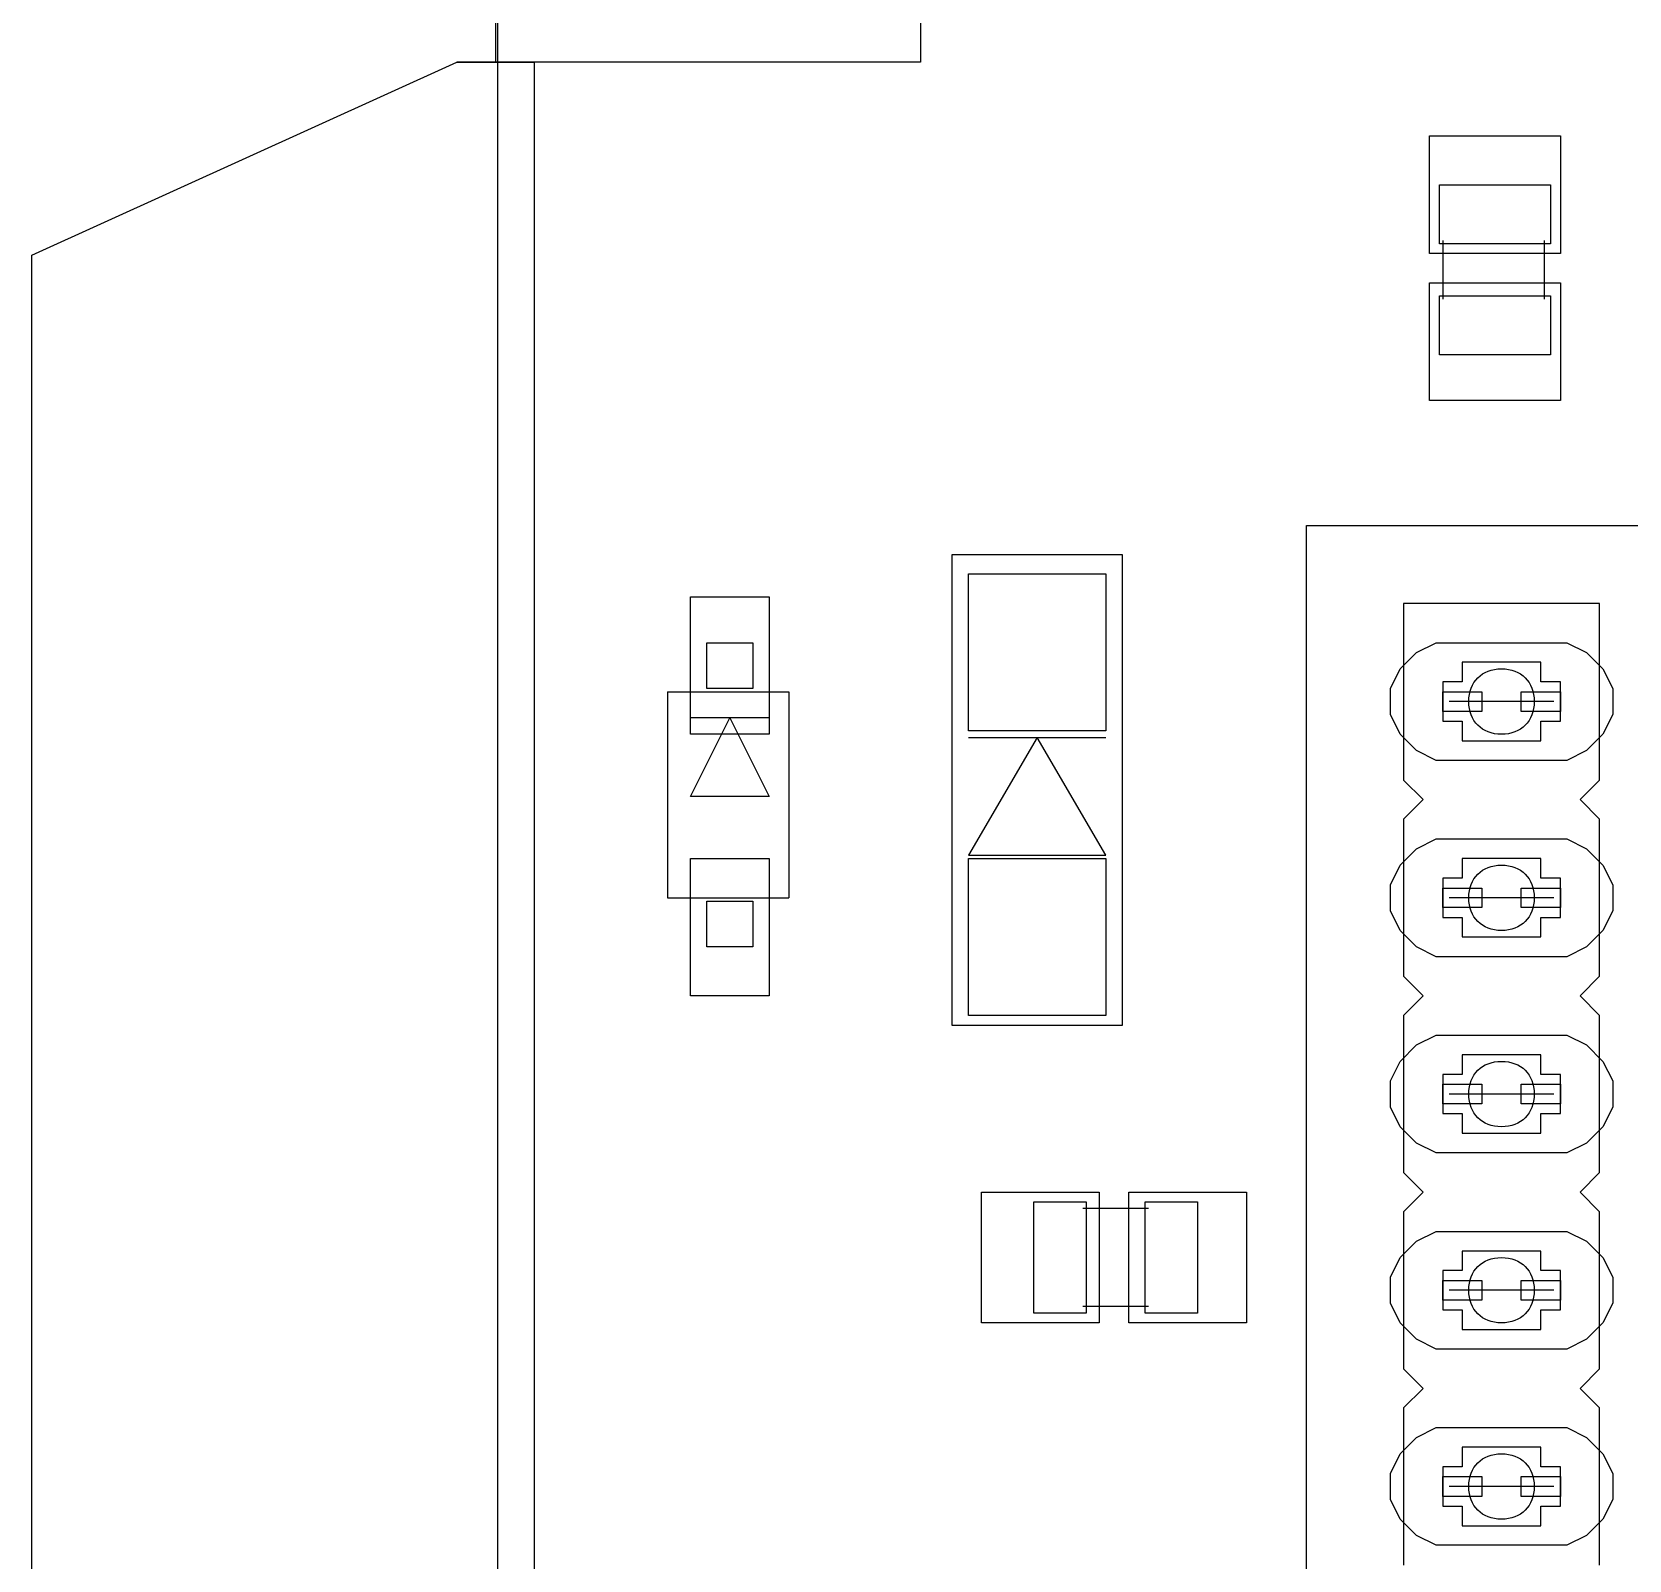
# Model space of a CAD drawing. Extents: x 69 to 170, y 48 to 122.
# Drawn here: x 68.8 to 85.34, y 74.49 to 90.31 of the extents above; entities that cross this region are included whole.
import ezdxf

# ---------------------------------------------------------------- set-up
doc = ezdxf.new("R2010")
doc.units = 0
for name, color, linetype in [('outline1', 7, 'CONTINUOUS'), ('outline2', 7, 'CONTINUOUS'), ('ref', 7, 'CONTINUOUS'), ('ROB-L-P-2-D', 7, 'CONTINUOUS'), ('ROB-L-P-3--4-D', 7, 'CONTINUOUS'), ('ROB-L-P-5-D', 7, 'CONTINUOUS')]:
    doc.layers.add(name, color=color, linetype=linetype)

msp = doc.modelspace()

# ---------------------------------------------------------------- linework, layer by layer
at = {"layer": 'outline1', "color": 7}
for p, q in [((68.799987, 87.999999), (73.199995, 90.000001)), ((68.799987, 52.799999), (68.799987, 87.999999))]:
    msp.add_line(p, q, dxfattribs=at)
at = {"layer": 'outline2', "color": 7}
for p, q in [((73.599994, 99.600001), (73.601123, 90.000001)), ((73.601123, 90.000001), (73.199998, 90.000001))]:
    msp.add_line(p, q, dxfattribs=at)
at = {"layer": 'ref', "color": 3}
for p, q in [((73.62315, 113.993013), (73.62315, 55.641364)), ((83.274927, 89.236832), (84.629817, 89.236832)), ((83.274927, 88.017545), (83.274927, 89.236832)), ((84.629817, 89.236832), (84.629817, 88.017545)), ((83.376349, 88.728609), (84.527288, 88.728609)), ((83.376349, 88.11897), (83.376349, 88.728609)), ((84.527288, 88.728609), (84.527288, 88.11897)), ((84.629817, 88.017545), (83.274927, 88.017545)), ((84.527288, 88.11897), (83.376349, 88.11897)), ((83.410529, 88.153147), (83.410529, 87.543499)), ((84.460043, 88.153147), (84.460043, 87.543499)), ((83.274927, 87.713272), (84.629817, 87.713272)), ((83.274927, 86.493985), (83.274927, 87.713272)), ((84.629817, 87.713272), (84.629817, 86.493985)), ((83.376349, 87.577679), (84.527288, 87.577679)), ((83.376349, 86.968031), (83.376349, 87.577679)), ((84.527288, 87.577679), (84.527288, 86.968031)), ((84.527288, 86.968031), (83.376349, 86.968031)), ((84.629817, 86.493985), (83.274927, 86.493985)), ((78.330529, 80.024924), (78.330529, 84.902077)), ((78.330529, 84.902077), (80.091108, 84.902077)), ((80.091108, 84.902077), (80.091108, 80.024924)), ((78.499197, 84.699229), (79.921334, 84.699229)), ((78.499197, 83.073147), (78.499197, 84.699229)), ((79.921334, 84.699229), (79.921334, 83.073147)), ((75.620747, 84.461104), (76.433243, 84.461104)), ((75.620747, 83.03897), (75.620747, 84.461104)), ((76.433243, 84.461104), (76.433243, 83.03897)), ((83.003729, 84.393854), (83.003729, 82.564924)), ((85.035506, 84.393854), (83.003729, 84.393854)), ((85.035506, 82.564924), (85.035506, 84.393854)), ((75.790529, 83.987059), (76.264572, 83.987059)), ((75.790529, 83.513016), (75.790529, 83.987059)), ((76.264572, 83.987059), (76.264572, 83.513016)), ((82.969552, 83.716966), (83.139331, 83.885636)), ((82.969552, 83.716966), (83.139331, 83.885636)), ((83.139331, 83.885636), (83.342172, 83.987059)), ((83.139331, 83.885636), (83.342172, 83.987059)), ((83.342172, 83.987059), (84.697062, 83.987059)), ((83.342172, 83.987059), (84.697062, 83.987059)), ((84.697062, 83.987059), (84.899909, 83.885636)), ((84.697062, 83.987059), (84.899909, 83.885636)), ((84.899909, 83.885636), (85.069683, 83.716966)), ((84.899909, 83.885636), (85.069683, 83.716966)), ((82.868127, 83.513016), (82.969552, 83.716966)), ((82.868127, 83.513016), (82.969552, 83.716966)), ((84.425863, 83.784211), (83.613377, 83.784211)), ((83.613377, 83.784211), (83.613377, 83.581364)), ((84.425863, 83.581364), (84.425863, 83.784211)), ((85.069683, 83.716966), (85.171108, 83.513016)), ((85.069683, 83.716966), (85.171108, 83.513016)), ((83.613377, 83.581364), (83.410529, 83.581364)), ((83.410529, 83.581364), (83.410529, 83.174563)), ((84.629817, 83.581364), (84.425863, 83.581364)), ((84.629817, 83.174563), (84.629817, 83.581364)), ((75.383729, 83.479939), (75.383729, 81.345636)), ((75.383729, 83.479939), (76.637196, 83.479939)), ((76.264572, 83.513016), (75.790529, 83.513016)), ((76.637196, 83.479939), (76.637196, 81.345636)), ((82.868127, 83.24292), (82.868127, 83.513016)), ((82.868127, 83.24292), (82.868127, 83.513016)), ((83.410529, 83.479939), (83.816218, 83.479939)), ((83.410529, 83.275988), (83.410529, 83.479939)), ((84.56146, 83.377413), (83.477775, 83.377413)), ((83.816218, 83.479939), (83.816218, 83.275988)), ((84.223016, 83.479939), (84.629817, 83.479939)), ((84.223016, 83.275988), (84.223016, 83.479939)), ((84.358618, 83.377413), (84.358618, 83.377413)), ((84.629817, 83.479939), (84.629817, 83.275988)), ((85.171108, 83.513016), (85.171108, 83.24292)), ((85.171108, 83.513016), (85.171108, 83.24292)), ((75.620747, 82.396254), (76.027548, 83.208743)), ((76.027548, 83.208743), (75.620747, 83.208743)), ((76.027548, 83.208743), (76.433243, 82.396254)), ((76.433243, 83.208743), (76.027548, 83.208743)), ((82.969552, 83.03897), (82.868127, 83.24292)), ((82.969552, 83.03897), (82.868127, 83.24292)), ((83.816218, 83.275988), (83.410529, 83.275988)), ((84.629817, 83.275988), (84.223016, 83.275988)), ((85.171108, 83.24292), (85.069683, 83.03897)), ((85.171108, 83.24292), (85.069683, 83.03897)), ((76.433243, 83.03897), (75.620747, 83.03897)), ((79.921334, 83.073147), (78.499197, 83.073147)), ((83.139331, 82.8703), (82.969552, 83.03897)), ((83.139331, 82.8703), (82.969552, 83.03897)), ((83.410529, 83.174563), (83.613377, 83.174563)), ((83.613377, 83.174563), (83.613377, 82.971725)), ((84.425863, 82.971725), (84.425863, 83.174563)), ((84.425863, 83.174563), (84.629817, 83.174563)), ((85.069683, 83.03897), (84.899909, 82.8703)), ((85.069683, 83.03897), (84.899909, 82.8703)), ((79.210261, 83.005896), (78.499197, 81.786606)), ((78.499197, 83.005896), (79.210261, 83.005896)), ((79.921334, 81.786606), (79.210261, 83.005896)), ((79.210261, 83.005896), (79.921334, 83.005896)), ((83.342172, 82.767771), (83.139331, 82.8703)), ((83.342172, 82.767771), (83.139331, 82.8703)), ((83.613377, 82.971725), (84.425863, 82.971725)), ((84.899909, 82.8703), (84.697062, 82.767771)), ((84.899909, 82.8703), (84.697062, 82.767771)), ((84.697062, 82.767771), (83.342172, 82.767771)), ((84.697062, 82.767771), (83.342172, 82.767771)), ((83.003729, 82.564924), (83.206576, 82.362077)), ((84.832664, 82.362077), (85.035506, 82.564924)), ((76.433243, 82.396254), (75.620747, 82.396254)), ((83.206576, 82.362077), (83.003729, 82.159229)), ((85.035506, 82.159229), (84.832664, 82.362077)), ((83.003729, 82.159229), (83.003729, 80.533147)), ((85.035506, 80.533147), (85.035506, 82.159229)), ((83.139331, 81.853854), (83.342172, 81.955276)), ((83.139331, 81.853854), (83.342172, 81.955276)), ((83.342172, 81.955276), (84.697062, 81.955276)), ((83.342172, 81.955276), (84.697062, 81.955276)), ((84.697062, 81.955276), (84.899909, 81.853854)), ((84.697062, 81.955276), (84.899909, 81.853854)), ((75.620747, 81.752434), (76.433243, 81.752434)), ((75.620747, 80.3303), (75.620747, 81.752434)), ((76.433243, 81.752434), (76.433243, 80.3303)), ((78.499197, 81.786606), (79.921334, 81.786606)), ((78.499197, 81.752434), (79.921334, 81.752434)), ((78.499197, 80.126349), (78.499197, 81.752434)), ((79.921334, 81.752434), (79.921334, 80.126349)), ((82.969552, 81.68408), (83.139331, 81.853854)), ((82.969552, 81.68408), (83.139331, 81.853854)), ((84.425863, 81.752434), (83.613377, 81.752434)), ((83.613377, 81.752434), (83.613377, 81.549587)), ((84.425863, 81.549587), (84.425863, 81.752434)), ((84.899909, 81.853854), (85.069683, 81.68408)), ((84.899909, 81.853854), (85.069683, 81.68408)), ((82.868127, 81.48123), (82.969552, 81.68408)), ((82.868127, 81.48123), (82.969552, 81.68408)), ((83.613377, 81.549587), (83.410529, 81.549587)), ((83.410529, 81.549587), (83.410529, 81.142789)), ((84.629817, 81.549587), (84.425863, 81.549587)), ((84.629817, 81.142789), (84.629817, 81.549587)), ((85.069683, 81.68408), (85.171108, 81.48123)), ((85.069683, 81.68408), (85.171108, 81.48123)), ((82.868127, 81.210034), (82.868127, 81.48123)), ((82.868127, 81.210034), (82.868127, 81.48123)), ((83.410529, 81.447059), (83.816218, 81.447059)), ((83.410529, 81.244211), (83.410529, 81.447059)), ((83.816218, 81.447059), (83.816218, 81.244211)), ((84.223016, 81.447059), (84.629817, 81.447059)), ((84.223016, 81.244211), (84.223016, 81.447059)), ((84.629817, 81.447059), (84.629817, 81.244211)), ((85.171108, 81.48123), (85.171108, 81.210034)), ((85.171108, 81.48123), (85.171108, 81.210034)), ((75.383729, 81.345636), (76.637196, 81.345636)), ((75.790529, 81.312563), (76.264572, 81.312563)), ((75.790529, 80.837413), (75.790529, 81.312563)), ((76.264572, 81.312563), (76.264572, 80.837413)), ((83.816218, 81.244211), (83.410529, 81.244211)), ((84.56146, 81.345636), (83.477775, 81.345636)), ((84.629817, 81.244211), (84.223016, 81.244211)), ((84.358618, 81.345636), (84.358618, 81.345636)), ((82.969552, 81.007187), (82.868127, 81.210034)), ((82.969552, 81.007187), (82.868127, 81.210034)), ((83.410529, 81.142789), (83.613377, 81.142789)), ((83.613377, 81.142789), (83.613377, 80.939939)), ((84.425863, 80.939939), (84.425863, 81.142789)), ((84.425863, 81.142789), (84.629817, 81.142789)), ((85.171108, 81.210034), (85.069683, 81.007187)), ((85.171108, 81.210034), (85.069683, 81.007187)), ((83.139331, 80.837413), (82.969552, 81.007187)), ((83.139331, 80.837413), (82.969552, 81.007187)), ((83.613377, 80.939939), (84.425863, 80.939939)), ((85.069683, 81.007187), (84.899909, 80.837413)), ((85.069683, 81.007187), (84.899909, 80.837413)), ((76.264572, 80.837413), (75.790529, 80.837413)), ((83.342172, 80.735988), (83.139331, 80.837413)), ((83.342172, 80.735988), (83.139331, 80.837413)), ((84.697062, 80.735988), (83.342172, 80.735988)), ((84.697062, 80.735988), (83.342172, 80.735988)), ((84.899909, 80.837413), (84.697062, 80.735988)), ((84.899909, 80.837413), (84.697062, 80.735988)), ((83.003729, 80.533147), (83.206576, 80.3303)), ((84.832664, 80.3303), (85.035506, 80.533147)), ((76.433243, 80.3303), (75.620747, 80.3303)), ((83.206576, 80.3303), (83.003729, 80.126349)), ((85.035506, 80.126349), (84.832664, 80.3303)), ((79.921334, 80.126349), (78.499197, 80.126349)), ((83.003729, 80.126349), (83.003729, 78.501364)), ((85.035506, 78.501364), (85.035506, 80.126349)), ((80.091108, 80.024924), (78.330529, 80.024924)), ((83.139331, 79.822077), (83.342172, 79.923499)), ((83.139331, 79.822077), (83.342172, 79.923499)), ((83.342172, 79.923499), (84.697062, 79.923499)), ((83.342172, 79.923499), (84.697062, 79.923499)), ((84.697062, 79.923499), (84.899909, 79.822077)), ((84.697062, 79.923499), (84.899909, 79.822077)), ((82.969552, 79.652303), (83.139331, 79.822077)), ((82.969552, 79.652303), (83.139331, 79.822077)), ((84.899909, 79.822077), (85.069683, 79.652303)), ((84.899909, 79.822077), (85.069683, 79.652303)), ((82.868127, 79.449456), (82.969552, 79.652303)), ((82.868127, 79.449456), (82.969552, 79.652303)), ((84.425863, 79.720652), (83.613377, 79.720652)), ((83.613377, 79.720652), (83.613377, 79.516701)), ((84.425863, 79.516701), (84.425863, 79.720652)), ((85.069683, 79.652303), (85.171108, 79.449456)), ((85.069683, 79.652303), (85.171108, 79.449456)), ((82.868127, 79.178257), (82.868127, 79.449456)), ((82.868127, 79.178257), (82.868127, 79.449456)), ((83.613377, 79.516701), (83.410529, 79.516701)), ((83.410529, 79.516701), (83.410529, 79.111012)), ((83.410529, 79.415276), (83.816218, 79.415276)), ((83.410529, 79.212434), (83.410529, 79.415276)), ((83.816218, 79.415276), (83.816218, 79.212434)), ((84.223016, 79.415276), (84.629817, 79.415276)), ((84.223016, 79.212434), (84.223016, 79.415276)), ((84.629817, 79.516701), (84.425863, 79.516701)), ((84.629817, 79.111012), (84.629817, 79.516701)), ((84.629817, 79.415276), (84.629817, 79.212434)), ((85.171108, 79.449456), (85.171108, 79.178257)), ((85.171108, 79.449456), (85.171108, 79.178257)), ((84.56146, 79.313854), (83.477775, 79.313854)), ((84.358618, 79.313854), (84.358618, 79.313854)), ((82.969552, 78.97541), (82.868127, 79.178257)), ((82.969552, 78.97541), (82.868127, 79.178257)), ((83.816218, 79.212434), (83.410529, 79.212434)), ((83.410529, 79.111012), (83.613377, 79.111012)), ((83.613377, 79.111012), (83.613377, 78.907059)), ((84.629817, 79.212434), (84.223016, 79.212434)), ((84.425863, 78.907059), (84.425863, 79.111012)), ((84.425863, 79.111012), (84.629817, 79.111012)), ((85.171108, 79.178257), (85.069683, 78.97541)), ((85.171108, 79.178257), (85.069683, 78.97541)), ((83.139331, 78.805636), (82.969552, 78.97541)), ((83.139331, 78.805636), (82.969552, 78.97541)), ((83.613377, 78.907059), (84.425863, 78.907059)), ((85.069683, 78.97541), (84.899909, 78.805636)), ((85.069683, 78.97541), (84.899909, 78.805636)), ((83.342172, 78.704211), (83.139331, 78.805636)), ((83.342172, 78.704211), (83.139331, 78.805636)), ((84.899909, 78.805636), (84.697062, 78.704211)), ((84.899909, 78.805636), (84.697062, 78.704211)), ((84.697062, 78.704211), (83.342172, 78.704211)), ((84.697062, 78.704211), (83.342172, 78.704211)), ((83.003729, 78.501364), (83.206576, 78.297413)), ((84.832664, 78.297413), (85.035506, 78.501364)), ((78.634793, 78.297413), (79.854081, 78.297413)), ((78.634793, 76.943633), (78.634793, 78.297413)), ((79.854081, 78.297413), (79.854081, 76.943633)), ((80.159456, 78.297413), (81.37764, 78.297413)), ((80.159456, 76.943633), (80.159456, 78.297413)), ((81.37764, 78.297413), (81.37764, 76.943633)), ((83.206576, 78.297413), (83.003729, 78.094563)), ((85.035506, 78.094563), (84.832664, 78.297413)), ((79.177196, 78.195988), (79.718487, 78.195988)), ((79.177196, 77.045058), (79.177196, 78.195988)), ((80.362304, 78.128743), (79.684307, 78.128743)), ((79.718487, 78.195988), (79.718487, 77.045058)), ((80.328127, 78.195988), (80.870529, 78.195988)), ((80.328127, 77.045058), (80.328127, 78.195988)), ((80.870529, 78.195988), (80.870529, 77.045058)), ((83.003729, 78.094563), (83.003729, 76.469587)), ((85.035506, 76.469587), (85.035506, 78.094563)), ((82.969552, 77.62052), (83.139331, 77.7903)), ((82.969552, 77.62052), (83.139331, 77.7903)), ((83.139331, 77.7903), (83.342172, 77.891725)), ((83.139331, 77.7903), (83.342172, 77.891725)), ((83.342172, 77.891725), (84.697062, 77.891725)), ((83.342172, 77.891725), (84.697062, 77.891725)), ((84.697062, 77.891725), (84.899909, 77.7903)), ((84.697062, 77.891725), (84.899909, 77.7903)), ((84.899909, 77.7903), (85.069683, 77.62052)), ((84.899909, 77.7903), (85.069683, 77.62052)), ((82.868127, 77.417679), (82.969552, 77.62052)), ((82.868127, 77.417679), (82.969552, 77.62052)), ((84.425863, 77.687771), (83.613377, 77.687771)), ((83.613377, 77.687771), (83.613377, 77.484924)), ((84.425863, 77.484924), (84.425863, 77.687771)), ((85.069683, 77.62052), (85.171108, 77.417679)), ((85.069683, 77.62052), (85.171108, 77.417679)), ((82.868127, 77.14648), (82.868127, 77.417679)), ((82.868127, 77.14648), (82.868127, 77.417679)), ((83.613377, 77.484924), (83.410529, 77.484924)), ((83.410529, 77.484924), (83.410529, 77.079229)), ((84.629817, 77.484924), (84.425863, 77.484924)), ((84.629817, 77.079229), (84.629817, 77.484924)), ((85.171108, 77.417679), (85.171108, 77.14648)), ((85.171108, 77.417679), (85.171108, 77.14648)), ((83.410529, 77.383499), (83.816218, 77.383499)), ((83.410529, 77.180652), (83.410529, 77.383499)), ((84.56146, 77.282077), (83.477775, 77.282077)), ((83.816218, 77.383499), (83.816218, 77.180652)), ((84.223016, 77.383499), (84.629817, 77.383499)), ((84.223016, 77.180652), (84.223016, 77.383499)), ((84.358618, 77.282077), (84.358618, 77.282077)), ((84.629817, 77.383499), (84.629817, 77.180652)), ((80.362304, 77.112303), (79.684307, 77.112303)), ((82.969552, 76.943633), (82.868127, 77.14648)), ((82.969552, 76.943633), (82.868127, 77.14648)), ((83.816218, 77.180652), (83.410529, 77.180652)), ((83.410529, 77.079229), (83.613377, 77.079229)), ((83.613377, 77.079229), (83.613377, 76.875276)), ((84.629817, 77.180652), (84.223016, 77.180652)), ((84.425863, 76.875276), (84.425863, 77.079229)), ((84.425863, 77.079229), (84.629817, 77.079229)), ((85.171108, 77.14648), (85.069683, 76.943633)), ((85.171108, 77.14648), (85.069683, 76.943633)), ((79.854081, 76.943633), (78.634793, 76.943633)), ((79.718487, 77.045058), (79.177196, 77.045058)), ((81.37764, 76.943633), (80.159456, 76.943633)), ((80.870529, 77.045058), (80.328127, 77.045058)), ((83.139331, 76.773854), (82.969552, 76.943633)), ((83.139331, 76.773854), (82.969552, 76.943633)), ((85.069683, 76.943633), (84.899909, 76.773854)), ((85.069683, 76.943633), (84.899909, 76.773854)), ((83.342172, 76.672434), (83.139331, 76.773854)), ((83.342172, 76.672434), (83.139331, 76.773854)), ((83.613377, 76.875276), (84.425863, 76.875276)), ((84.899909, 76.773854), (84.697062, 76.672434)), ((84.899909, 76.773854), (84.697062, 76.672434)), ((84.697062, 76.672434), (83.342172, 76.672434)), ((84.697062, 76.672434), (83.342172, 76.672434)), ((83.003729, 76.469587), (83.206576, 76.265636)), ((84.832664, 76.265636), (85.035506, 76.469587)), ((83.206576, 76.265636), (83.003729, 76.062789)), ((85.035506, 76.062789), (84.832664, 76.265636)), ((83.003729, 76.062789), (83.003729, 74.436701)), ((85.035506, 74.436701), (85.035506, 76.062789)), ((82.969552, 75.588743), (83.139331, 75.757413)), ((82.969552, 75.588743), (83.139331, 75.757413)), ((83.139331, 75.757413), (83.342172, 75.859939)), ((83.139331, 75.757413), (83.342172, 75.859939)), ((83.342172, 75.859939), (84.697062, 75.859939)), ((83.342172, 75.859939), (84.697062, 75.859939)), ((84.697062, 75.859939), (84.899909, 75.757413)), ((84.697062, 75.859939), (84.899909, 75.757413)), ((84.899909, 75.757413), (85.069683, 75.588743)), ((84.899909, 75.757413), (85.069683, 75.588743)), ((84.425863, 75.655988), (83.613377, 75.655988)), ((83.613377, 75.655988), (83.613377, 75.453147)), ((84.425863, 75.453147), (84.425863, 75.655988)), ((82.868127, 75.385896), (82.969552, 75.588743)), ((82.868127, 75.385896), (82.969552, 75.588743)), ((83.613377, 75.453147), (83.410529, 75.453147)), ((83.410529, 75.453147), (83.410529, 75.046349)), ((84.629817, 75.453147), (84.425863, 75.453147)), ((84.629817, 75.046349), (84.629817, 75.453147)), ((85.069683, 75.588743), (85.171108, 75.385896)), ((85.069683, 75.588743), (85.171108, 75.385896)), ((82.868127, 75.114698), (82.868127, 75.385896)), ((82.868127, 75.114698), (82.868127, 75.385896)), ((83.410529, 75.351725), (83.816218, 75.351725)), ((83.410529, 75.147771), (83.410529, 75.351725)), ((83.816218, 75.351725), (83.816218, 75.147771)), ((84.223016, 75.351725), (84.629817, 75.351725)), ((84.223016, 75.147771), (84.223016, 75.351725)), ((84.629817, 75.351725), (84.629817, 75.147771)), ((85.171108, 75.385896), (85.171108, 75.114698)), ((85.171108, 75.385896), (85.171108, 75.114698)), ((82.969552, 74.910747), (82.868127, 75.114698)), ((82.969552, 74.910747), (82.868127, 75.114698)), ((83.816218, 75.147771), (83.410529, 75.147771)), ((84.56146, 75.2503), (83.477775, 75.2503)), ((84.629817, 75.147771), (84.223016, 75.147771)), ((84.358618, 75.2503), (84.358618, 75.2503)), ((85.171108, 75.114698), (85.069683, 74.910747)), ((85.171108, 75.114698), (85.069683, 74.910747)), ((83.410529, 75.046349), (83.613377, 75.046349)), ((83.613377, 75.046349), (83.613377, 74.843499)), ((84.425863, 74.843499), (84.425863, 75.046349)), ((84.425863, 75.046349), (84.629817, 75.046349)), ((83.139331, 74.742077), (82.969552, 74.910747)), ((83.139331, 74.742077), (82.969552, 74.910747)), ((83.613377, 74.843499), (84.425863, 74.843499)), ((85.069683, 74.910747), (84.899909, 74.742077)), ((85.069683, 74.910747), (84.899909, 74.742077)), ((83.342172, 74.640652), (83.139331, 74.742077)), ((83.342172, 74.640652), (83.139331, 74.742077)), ((84.697062, 74.640652), (83.342172, 74.640652)), ((84.697062, 74.640652), (83.342172, 74.640652)), ((84.899909, 74.742077), (84.697062, 74.640652)), ((84.899909, 74.742077), (84.697062, 74.640652))]:
    msp.add_line(p, q, dxfattribs=at)
for points in [[(83.680622, 83.377413), (83.680622, 83.581364), (83.816218, 83.716966), (84.020169, 83.716966)], [(84.020169, 83.716966), (84.223016, 83.716966), (84.358618, 83.581364), (84.358618, 83.377413)], [(84.020169, 83.03897), (83.816218, 83.03897), (83.680622, 83.174563), (83.680622, 83.377413)], [(84.358618, 83.377413), (84.358618, 83.174563), (84.223016, 83.03897), (84.020169, 83.03897)], [(83.680622, 81.345636), (83.680622, 81.549587), (83.816218, 81.68408), (84.020169, 81.68408)], [(84.020169, 81.68408), (84.223016, 81.68408), (84.358618, 81.549587), (84.358618, 81.345636)], [(84.020169, 81.007187), (83.816218, 81.007187), (83.680622, 81.142789), (83.680622, 81.345636)], [(84.358618, 81.345636), (84.358618, 81.142789), (84.223016, 81.007187), (84.020169, 81.007187)], [(83.680622, 79.313854), (83.680622, 79.516701), (83.816218, 79.652303), (84.020169, 79.652303)], [(84.020169, 79.652303), (84.223016, 79.652303), (84.358618, 79.516701), (84.358618, 79.313854)], [(84.020169, 78.97541), (83.816218, 78.97541), (83.680622, 79.111012), (83.680622, 79.313854)], [(84.358618, 79.313854), (84.358618, 79.111012), (84.223016, 78.97541), (84.020169, 78.97541)], [(83.680622, 77.282077), (83.680622, 77.484924), (83.816218, 77.62052), (84.020169, 77.62052)], [(84.020169, 77.62052), (84.223016, 77.62052), (84.358618, 77.484924), (84.358618, 77.282077)], [(84.020169, 76.943633), (83.816218, 76.943633), (83.680622, 77.079229), (83.680622, 77.282077)], [(84.358618, 77.282077), (84.358618, 77.079229), (84.223016, 76.943633), (84.020169, 76.943633)], [(83.680622, 75.2503), (83.680622, 75.453147), (83.816218, 75.588743), (84.020169, 75.588743)], [(84.020169, 75.588743), (84.223016, 75.588743), (84.358618, 75.453147), (84.358618, 75.2503)], [(84.020169, 74.910747), (83.816218, 74.910747), (83.680622, 75.046349), (83.680622, 75.2503)], [(84.358618, 75.2503), (84.358618, 75.046349), (84.223016, 74.910747), (84.020169, 74.910747)]]:
    msp.add_open_spline(points, degree=3, dxfattribs=at)
at = {"layer": 'ROB-L-P-2-D', "color": 7}
for p, q in [((78.002661, 99.600001), (78.003789, 90.000001)), ((78.003789, 90.000001), (73.199998, 90.000001)), ((82, 85.200002), (86, 85.200002)), ((82, 53.200001), (82, 85.200002))]:
    msp.add_line(p, q, dxfattribs=at)
at = {"layer": 'ROB-L-P-3--4-D', "color": 7}
for p, q in [((73.199995, 90.000001), (73.999996, 90.000001)), ((73.999996, 90.000001), (73.999996, 72.399999))]:
    msp.add_line(p, q, dxfattribs=at)
at = {"layer": 'ROB-L-P-5-D', "color": 7}
for p, q in [((82, 85.200002), (86, 85.200002)), ((82, 53.200001), (82, 85.200002))]:
    msp.add_line(p, q, dxfattribs=at)

doc.saveas('drawing.dxf')
